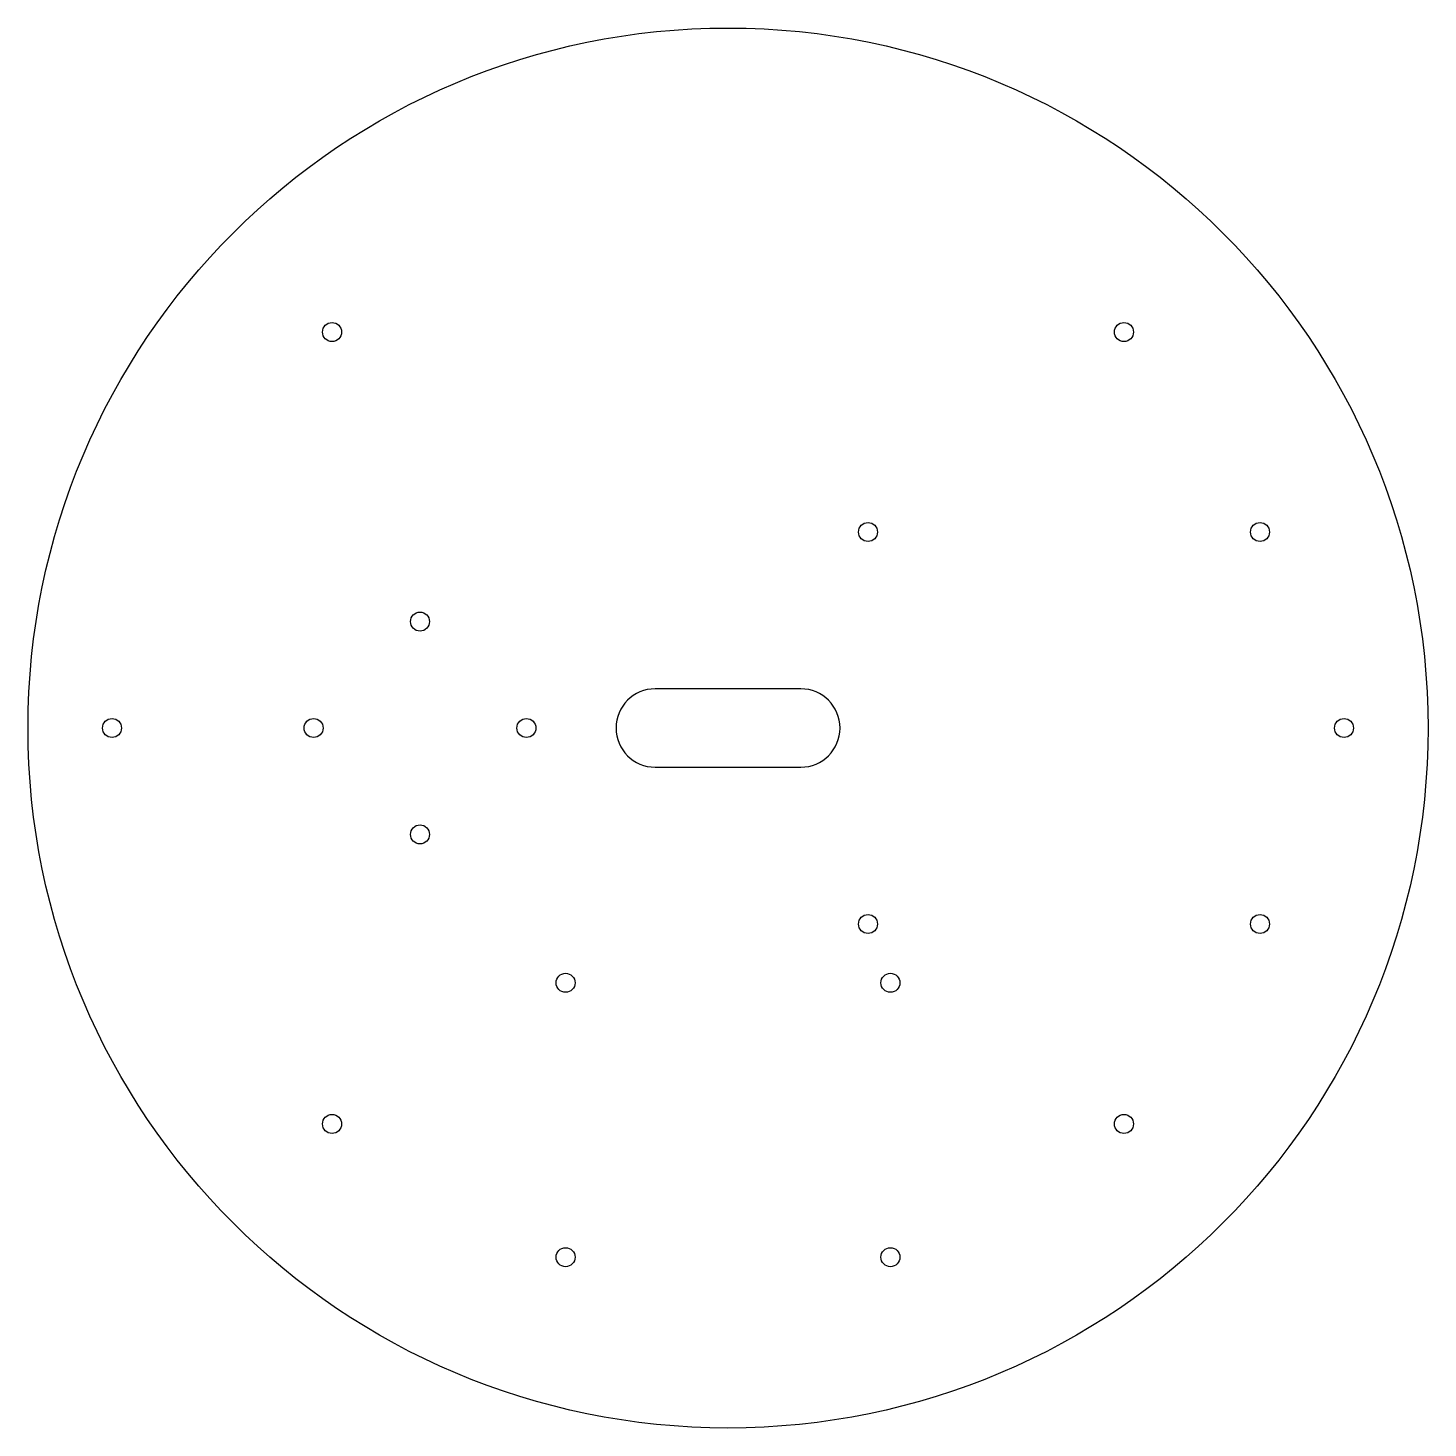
# Model space of a CAD drawing. Header units: millimetres. Extents: x -125 to 125, y -125 to 125.
import ezdxf

# ---------------------------------------------------------------- set-up
doc = ezdxf.new("R2010")
doc.units = ezdxf.units.MM

msp = doc.modelspace()

# ---------------------------------------------------------------- linework, layer by layer
for p, q in [((13, 7), (-13, 7)), ((-13, -7), (13, -7))]:
    msp.add_line(p, q)
for centre, radius in [((0, 0), 125), ((-70.71, 70.71), 1.7), ((70.71, 70.71), 1.7), ((25, 35), 1.7), ((95, 35), 1.7), ((-55, 19), 1.7), ((-110, 0), 1.7), ((-74, 0), 1.7), ((-36, 0), 1.7), ((110, 0), 1.7), ((-55, -19), 1.7), ((25, -35), 1.7), ((95, -35), 1.7), ((-29, -45.5), 1.7), ((29, -45.5), 1.7), ((-70.71, -70.71), 1.7), ((70.71, -70.71), 1.7), ((-29, -94.5), 1.7), ((29, -94.5), 1.7)]:
    msp.add_circle(centre, radius)
for centre, start, end in [((-13, 0), 90, 270), ((13, 0), -90, 90)]:
    msp.add_arc(centre, 7, start, end)

doc.saveas('drawing.dxf')
